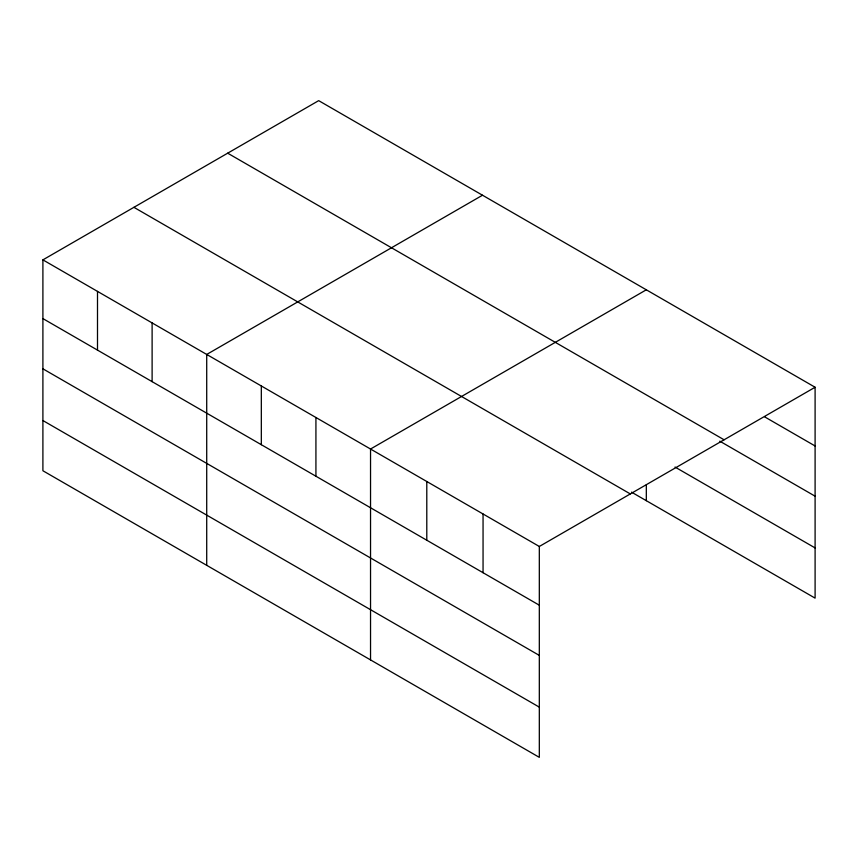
<?xml version="1.0" encoding="UTF-8"?>
<svg xmlns="http://www.w3.org/2000/svg" width="858" height="858" viewBox="0 0 858 858"><rect width="100%" height="100%" fill="white"/><g stroke="black" fill="none" stroke-linecap="round" stroke-linejoin="round"><path stroke-width="1.29" d="M42.9 259.867L539.317 546.471L539.317 757.357L42.9 470.752L42.9 259.867L318.683 100.643L815.1 387.248L815.1 598.133L631.531 492.149M482.507 195.227L206.714 354.451L206.714 565.325M646.321 289.8L370.538 449.024L370.538 659.909M539.317 546.471L815.1 387.248M764.585 416.816L815.1 445.978M227.681 153.185L724.088 439.789M719.798 441.173L815.1 496.192M675.021 467.052L815.1 547.919M133.912 207.325L630.319 493.929M42.9 318.597L539.317 605.201M42.9 368.811L539.317 655.415M42.9 420.538L539.317 707.142M646.321 484.834L646.321 500.686M483.054 513.996L483.054 572.726M426.791 481.51L426.791 540.24M315.926 417.503L315.926 476.233M261.325 385.971L261.325 444.712M152.113 322.919L152.113 381.649M97.501 291.398L97.501 350.128"/></g></svg>
